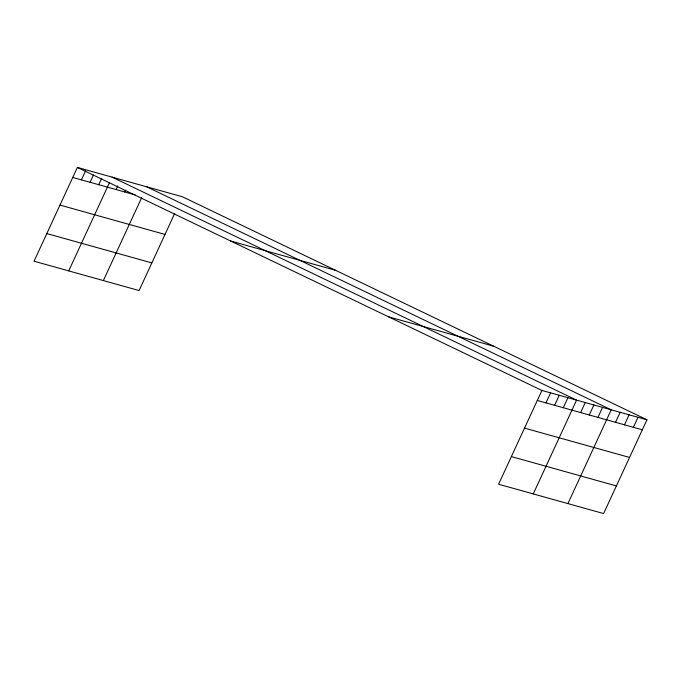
<?xml version="1.0" encoding="UTF-8"?>
<svg xmlns="http://www.w3.org/2000/svg" width="681" height="681" viewBox="0 0 681 681"><rect width="100%" height="100%" fill="white"/><g stroke="black" fill="none" stroke-linecap="round" stroke-linejoin="round"><path stroke-width="1.02" d="M646.95 419.794L541.923 390.451L498.594 484.234L603.621 513.568L646.95 419.794L182.406 196.766L77.379 167.432L34.05 261.206L139.077 290.549L174.694 213.459M81.422 179.861L85.627 170.761M90.088 182.287L93.45 175M98.745 184.704L101.69 178.328M68.704 270.893L109.513 182.576M116.076 189.548L117.762 185.904M124.742 191.965L125.585 190.144M103.367 280.572L141.631 197.762M545.966 402.888L550.588 392.869M554.623 405.306L559.254 395.286M563.289 407.723L567.92 397.713M533.249 493.912L576.586 400.13L112.042 177.111M580.621 412.567L585.251 402.556M589.286 414.984L593.917 404.974M597.952 417.41L602.574 407.391M567.911 503.599L611.24 409.817L146.696 186.79M615.539 422.322L620.17 412.311M624.468 424.816L629.099 414.806M633.398 427.31L638.02 417.3M72.756 177.443L135.332 194.928M230.68 241.023L335.707 270.366M59.979 205.083L165.006 234.426M388.63 316.852L493.648 346.195M46.819 233.566L151.846 262.909M537.3 400.462L642.319 429.805M524.523 428.111L629.55 457.445M511.363 456.585L616.39 485.928M77.379 167.432L541.923 390.451"/></g></svg>
